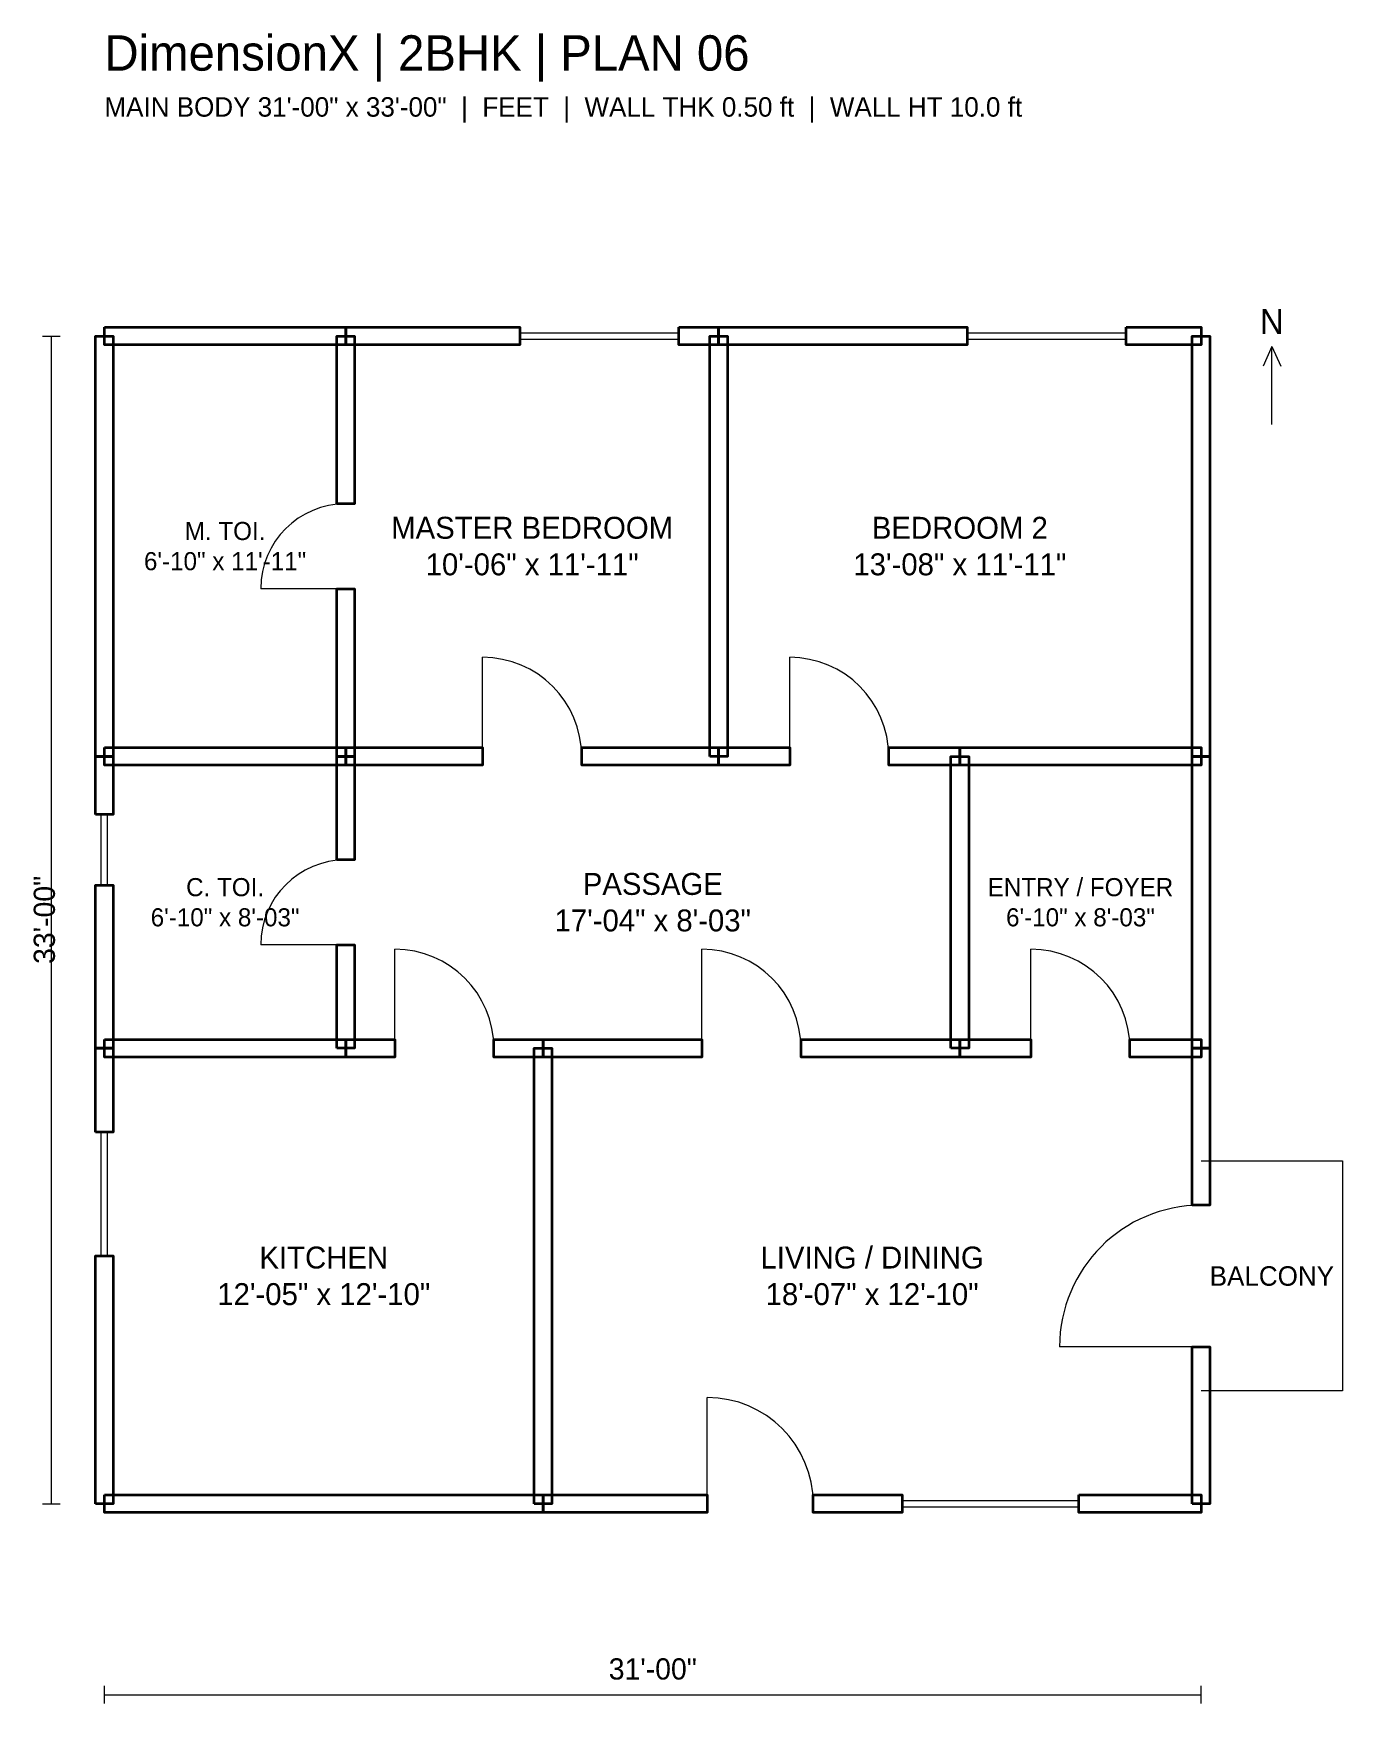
# Model space of a CAD drawing. Header units: feet. Extents: x -2 to 35, y -5.7 to 41.6.
import ezdxf
from ezdxf.enums import TextEntityAlignment as Align

# ---------------------------------------------------------------- set-up
doc = ezdxf.new("R2010")
doc.units = ezdxf.units.FT
doc.header["$MEASUREMENT"] = 0
for name, color, linetype, lineweight in [('DX_DIMENSION', 8, 'CONTINUOUS', 9), ('DX_DOOR_SYMBOL', 1, 'CONTINUOUS', 18), ('DX_RAILING', 3, 'CONTINUOUS', 13), ('DX_ROOM_LABEL', 7, 'CONTINUOUS', 13), ('DX_TITLE', 7, 'CONTINUOUS', 18), ('DX_WALL_FACE', 7, 'CONTINUOUS', 35), ('DX_WINDOW_SYMBOL', 4, 'CONTINUOUS', 18)]:
    doc.layers.add(name, color=color, linetype=linetype, lineweight=lineweight)

msp = doc.modelspace()

# ---------------------------------------------------------------- linework, layer by layer
at = {"layer": 'DX_DIMENSION'}
for p, q in [((-1.75, 33), (-1.25, 33)), ((-1.5, 0), (-1.5, 33)), ((33, 32.7), (32.75, 32.15)), ((33, 30.5), (33, 32.7)), ((33, 32.7), (33.25, 32.15)), ((-1.75, 0), (-1.25, 0)), ((0, -5.65), (0, -5.15)), ((31, -5.65), (31, -5.15)), ((0, -5.4), (31, -5.4))]:
    msp.add_line(p, q, dxfattribs=at)
at = {"layer": 'DX_DOOR_SYMBOL'}
for p, q in [((6.82, 25.86), (4.42, 25.86)), ((10.69, 21.12), (10.69, 23.92)), ((19.37, 21.12), (19.37, 23.92)), ((6.82, 15.795), (4.42, 15.795)), ((8.21, 12.87), (8.21, 15.67)), ((16.89, 12.87), (16.89, 15.67)), ((26.19, 12.87), (26.19, 15.67)), ((31, 4.435), (27, 4.435)), ((17.038, 0), (17.038, 3))]:
    msp.add_line(p, q, dxfattribs=at)
for centre, radius, start, end in [((6.82, 25.86), 2.4, 90, 180), ((10.69, 21.12), 2.8, 0, 90), ((19.37, 21.12), 2.8, 0, 90), ((6.82, 15.795), 2.4, 90, 180), ((8.21, 12.87), 2.8, 0, 90), ((16.89, 12.87), 2.8, 0, 90), ((26.19, 12.87), 2.8, 0, 90), ((31, 4.435), 4, 90, 180), ((17.038, 0), 3, 0, 90)]:
    msp.add_arc(centre, radius, start, end, dxfattribs=at)
at = {"layer": 'DX_RAILING'}
for p, q in [((31, 9.685), (35, 9.685)), ((35, 9.685), (35, 3.185)), ((35, 3.185), (31, 3.185))]:
    msp.add_line(p, q, dxfattribs=at)
at = {"layer": 'DX_WALL_FACE'}
for points in [[(0, 33.25), (6.82, 33.25), (6.82, 32.75), (0, 32.75)], [(6.82, 33.25), (11.7372, 33.25), (11.7372, 32.75), (6.82, 32.75)], [(16.2372, 33.25), (17.36, 33.25), (17.36, 32.75), (16.2372, 32.75)], [(17.36, 33.25), (24.3852, 33.25), (24.3852, 32.75), (17.36, 32.75)], [(28.8852, 33.25), (31, 33.25), (31, 32.75), (28.8852, 32.75)], [(-0.25, 21.12), (-0.25, 33), (0.25, 33), (0.25, 21.12)], [(6.57, 28.26), (6.57, 33), (7.07, 33), (7.07, 28.26)], [(17.11, 21.12), (17.11, 33), (17.61, 33), (17.61, 21.12)], [(30.75, 21.12), (30.75, 33), (31.25, 33), (31.25, 21.12)], [(6.57, 21.12), (6.57, 25.86), (7.07, 25.86), (7.07, 21.12)], [(0, 21.37), (6.82, 21.37), (6.82, 20.87), (0, 20.87)], [(6.82, 21.37), (10.69, 21.37), (10.69, 20.87), (6.82, 20.87)], [(13.49, 21.37), (17.36, 21.37), (17.36, 20.87), (13.49, 20.87)], [(17.36, 21.37), (19.37, 21.37), (19.37, 20.87), (17.36, 20.87)], [(22.17, 21.37), (24.18, 21.37), (24.18, 20.87), (22.17, 20.87)], [(24.18, 21.37), (31, 21.37), (31, 20.87), (24.18, 20.87)], [(-0.25, 19.48), (-0.25, 21.12), (0.25, 21.12), (0.25, 19.48)], [(6.57, 18.195), (6.57, 21.12), (7.07, 21.12), (7.07, 18.195)], [(23.93, 12.87), (23.93, 21.12), (24.43, 21.12), (24.43, 12.87)], [(30.75, 12.87), (30.75, 21.12), (31.25, 21.12), (31.25, 12.87)], [(-0.25, 12.87), (-0.25, 17.48), (0.25, 17.48), (0.25, 12.87)], [(6.57, 12.87), (6.57, 15.795), (7.07, 15.795), (7.07, 12.87)], [(-0.25, 10.5016), (-0.25, 12.87), (0.25, 12.87), (0.25, 10.5016)], [(0, 13.12), (6.82, 13.12), (6.82, 12.62), (0, 12.62)], [(6.82, 13.12), (8.21, 13.12), (8.21, 12.62), (6.82, 12.62)], [(11.01, 13.12), (12.4, 13.12), (12.4, 12.62), (11.01, 12.62)], [(12.15, 0), (12.15, 12.87), (12.65, 12.87), (12.65, 0)], [(12.4, 13.12), (16.89, 13.12), (16.89, 12.62), (12.4, 12.62)], [(19.69, 13.12), (24.18, 13.12), (24.18, 12.62), (19.69, 12.62)], [(24.18, 13.12), (26.19, 13.12), (26.19, 12.62), (24.18, 12.62)], [(28.99, 13.12), (31, 13.12), (31, 12.62), (28.99, 12.62)], [(30.75, 8.435), (30.75, 12.87), (31.25, 12.87), (31.25, 8.435)], [(-0.25, 0), (-0.25, 7.0016), (0.25, 7.0016), (0.25, 0)], [(30.75, 0), (30.75, 4.435), (31.25, 4.435), (31.25, 0)], [(0, 0.25), (12.4, 0.25), (12.4, -0.25), (0, -0.25)], [(12.4, 0.25), (17.038, 0.25), (17.038, -0.25), (12.4, -0.25)], [(20.038, 0.25), (22.548, 0.25), (22.548, -0.25), (20.038, -0.25)], [(27.548, 0.25), (31, 0.25), (31, -0.25), (27.548, -0.25)]]:
    msp.add_lwpolyline(points, close=True, dxfattribs=at)
at = {"layer": 'DX_WINDOW_SYMBOL'}
for p, q in [((11.7372, 32.8), (11.7372, 33.2)), ((11.7372, 33.09), (16.2372, 33.09)), ((16.2372, 32.8), (16.2372, 33.2)), ((24.3852, 32.8), (24.3852, 33.2)), ((24.3852, 33.09), (28.8852, 33.09)), ((28.8852, 32.8), (28.8852, 33.2)), ((11.7372, 32.91), (16.2372, 32.91)), ((24.3852, 32.91), (28.8852, 32.91)), ((0.2, 19.48), (-0.2, 19.48)), ((-0.09, 17.48), (-0.09, 19.48)), ((0.09, 17.48), (0.09, 19.48)), ((0.2, 17.48), (-0.2, 17.48)), ((0.2, 10.5016), (-0.2, 10.5016)), ((-0.09, 7.0016), (-0.09, 10.5016)), ((0.09, 7.0016), (0.09, 10.5016)), ((0.2, 7.0016), (-0.2, 7.0016)), ((22.548, -0.2), (22.548, 0.2)), ((22.548, 0.09), (27.548, 0.09)), ((27.548, -0.2), (27.548, 0.2)), ((22.548, -0.09), (27.548, -0.09))]:
    msp.add_line(p, q, dxfattribs=at)

# ---------------------------------------------------------------- texts
at = {"layer": 'DX_DIMENSION'}
msp.add_text('MAIN BODY 31\'-00" x 33\'-00"  |  FEET  |  WALL THK 0.50 ft  |  WALL HT 10.0 ft', height=0.55, dxfattribs=at).set_placement((0, 39.2))
for s, height, p in [('N', 0.7, (33, 32.85)), ('31\'-00"', 0.6, (15.5, -5.15))]:
    msp.add_text(s, height=height, dxfattribs=at).set_placement(p, align=Align.BOTTOM_CENTER)
msp.add_text('33\'-00"', height=0.6, rotation=90, dxfattribs=at).set_placement((-1.7, 16.5), align=Align.MIDDLE_CENTER)
at = {"layer": 'DX_ROOM_LABEL'}
msp.add_text('BALCONY', height=0.55, dxfattribs=at).set_placement((33, 6.435), align=Align.MIDDLE_CENTER)
at = {"layer": 'DX_ROOM_LABEL', "attachment_point": 5}
for s, insert, char_height, width in [('MASTER BEDROOM\\P10\'-06" x 11\'-11"', (12.09, 27.06), 0.62, 9.2752), ('BEDROOM 2\\P13\'-08" x 11\'-11"', (24.18, 27.06), 0.62, 12.0032), ('M. TOI.\\P6\'-10" x 11\'-11"', (3.41, 27.06), 0.5115, 6.0016), ('C. TOI.\\P6\'-10" x 8\'-03"', (3.41, 16.995), 0.5115, 6.0016), ('PASSAGE\\P17\'-04" x 8\'-03"', (15.5, 16.995), 0.61875, 15.2768), ('ENTRY / FOYER\\P6\'-10" x 8\'-03"', (27.59, 16.995), 0.5115, 6.0016), ('KITCHEN\\P12\'-05" x 12\'-10"', (6.2, 6.435), 0.62, 10.912), ('LIVING / DINING\\P18\'-07" x 12\'-10"', (21.7, 6.435), 0.62, 16.368)]:
    msp.add_mtext(s, dxfattribs=dict(at, insert=insert, char_height=char_height, width=width))
at = {"layer": 'DX_TITLE'}
msp.add_text('DimensionX | 2BHK | PLAN 06', height=1, dxfattribs=at).set_placement((0, 40.5))

doc.saveas('drawing.dxf')
